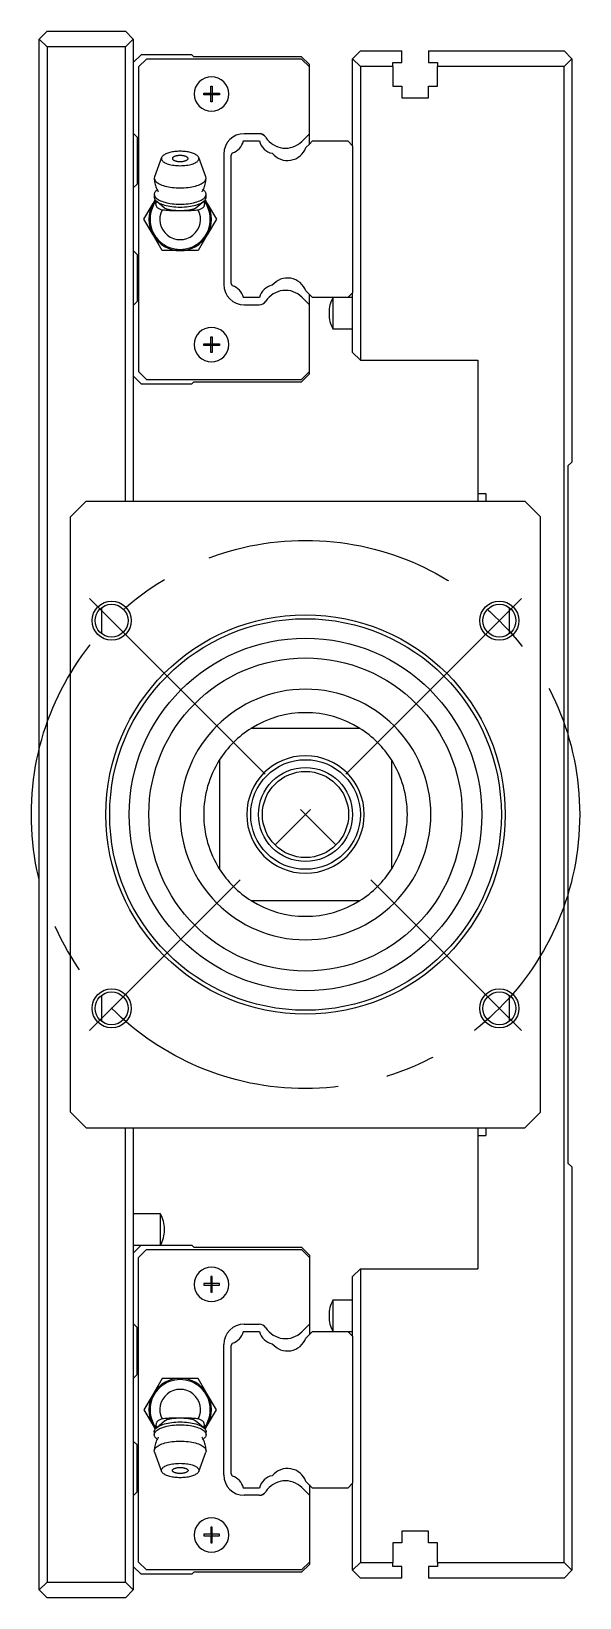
# Model space of a CAD drawing. Extents: x -8 to 924, y -350 to 120.
# Drawn here: x 853.9 to 923.9, y -100 to 100 of the extents above; entities that cross this region are included whole.
import ezdxf

# ---------------------------------------------------------------- set-up
doc = ezdxf.new("R2010")
doc.units = 0
doc.linetypes.add('CENTER', pattern=[50.8, 31.75, -6.35, 6.35, -6.35])
doc.layers.get('0').update_dxf_attribs({"linetype": 'CONTINUOUS'})
doc.layers.add('CENTER', color=1, linetype='CENTER')

msp = doc.modelspace()

# ---------------------------------------------------------------- linework, layer by layer
at = {"color": 7, "linetype": 'CONTINUOUS'}
for p, q in [((855.9, 100), (854.9, 99)), ((855.9, 100), (865.9, 100)), ((866.9, 99), (865.9, 100)), ((854.9, 99), (855.9, 98)), ((854.9, -99), (854.9, 99)), ((865.9, 98), (855.9, 98)), ((855.9, 98), (855.9, -98)), ((865.9, 98), (866.9, 99)), ((865.9, 40), (865.9, 98)), ((866.9, 99), (866.9, 40)), ((867.9, 97), (866.9, 96)), ((868.6, 96.45), (867.6, 95.45)), ((874.4, 97), (867.9, 97)), ((888.4, 96.45), (868.6, 96.45)), ((874.65, 96.75), (874.4, 97)), ((888.4, 96.75), (874.65, 96.75)), ((889.4, 95.75), (888.4, 96.75)), ((889.4, 95.45), (888.4, 96.45)), ((894.9, 96.5), (895.9, 97.5)), ((894.9, 85.4), (894.9, 96.5)), ((895.9, 95.5), (894.9, 96.5)), ((895.9, 97.5), (901.2, 97.5)), ((900.05, 96), (901.2, 96)), ((900.05, 95.5), (900.05, 96)), ((901.2, 96), (901.2, 97.5)), ((904.6, 97.5), (921.9, 97.5)), ((904.6, 97.5), (904.6, 96)), ((904.6, 96), (905.75, 96)), ((905.75, 96), (905.75, 95.5)), ((921.9, 97.5), (922.9, 96.5)), ((922.9, 96.5), (921.9, 95.5)), ((922.9, 96.5), (922.9, 45)), ((867.6, 95.45), (867.6, 56.55)), ((889.4, 95.45), (889.4, 95.75)), ((889.4, 86.92), (889.4, 95.45)), ((900.05, 95.5), (895.9, 95.5)), ((895.9, 95.5), (895.9, 58)), ((900.05, 95.5), (900.05, 93)), ((905.75, 93), (905.75, 95.5)), ((921.9, 95.5), (905.75, 95.5)), ((921.9, -95.5), (921.9, 95.5)), ((875.9, 92.1), (876.8, 92.1)), ((875.9, 91.9), (875.9, 92.1)), ((876.8, 92.1), (876.8, 93)), ((876.8, 93), (877, 93)), ((876.8, 92.1), (876.9, 92)), ((877, 92.1), (876.9, 92)), ((877, 93), (877, 92.1)), ((877, 92.1), (877.9, 92.1)), ((877.9, 92.1), (877.9, 91.9)), ((900.05, 93), (901.2, 93)), ((901.2, 93), (901.2, 91.5)), ((904.6, 93), (905.75, 93)), ((904.6, 91.5), (904.6, 93)), ((876.8, 91.9), (875.9, 91.9)), ((876.8, 91.9), (876.9, 92)), ((876.8, 91), (876.8, 91.9)), ((877, 91), (876.8, 91)), ((877, 91.9), (876.9, 92)), ((877.9, 91.9), (877, 91.9)), ((877, 91.9), (877, 91)), ((901.2, 91.5), (904.6, 91.5)), ((866.9, 87), (867.4, 86.5)), ((867.4, 86.5), (867.4, 80.5)), ((880.96, 86), (883.04, 86)), ((882.98, 86.93), (881.07, 86.93)), ((889.4, 86.92), (888.44, 85.95)), ((889.4, 85.6), (889.4, 86.92)), ((889.4, 85.6), (889.8, 86)), ((889.8, 86), (894.3, 86)), ((894.3, 86), (894.9, 85.4)), ((870.59, 84.02), (870.55, 83.95)), ((870.65, 84.08), (870.59, 84.02)), ((870.71, 84.14), (870.65, 84.08)), ((870.79, 84.2), (870.71, 84.14)), ((870.88, 84.25), (870.79, 84.2)), ((870.97, 84.31), (870.88, 84.25)), ((871.08, 84.36), (870.97, 84.31)), ((871.2, 84.41), (871.08, 84.36)), ((871.32, 84.45), (871.2, 84.41)), ((871.46, 84.49), (871.32, 84.45)), ((871.6, 84.53), (871.46, 84.49)), ((871.75, 84.57), (871.6, 84.53)), ((871.9, 84.6), (871.75, 84.57)), ((872.06, 84.62), (871.9, 84.6)), ((872.22, 84.64), (872.06, 84.62)), ((872.13, 84.01), (872.08, 83.98)), ((872.19, 84.03), (872.13, 84.01)), ((872.26, 84.05), (872.19, 84.03)), ((872.39, 84.66), (872.22, 84.64)), ((872.33, 84.07), (872.26, 84.05)), ((872.4, 84.09), (872.33, 84.07)), ((872.56, 84.67), (872.39, 84.66)), ((872.48, 84.11), (872.4, 84.09)), ((872.56, 84.12), (872.48, 84.11)), ((872.73, 84.68), (872.56, 84.67)), ((872.64, 84.13), (872.56, 84.12)), ((872.73, 84.14), (872.64, 84.13)), ((872.9, 84.68), (872.73, 84.68)), ((872.81, 84.14), (872.73, 84.14)), ((872.9, 84.14), (872.81, 84.14)), ((873.07, 84.68), (872.9, 84.68)), ((872.99, 84.14), (872.9, 84.14)), ((873.07, 84.14), (872.99, 84.14)), ((873.24, 84.67), (873.07, 84.68)), ((873.16, 84.13), (873.07, 84.14)), ((873.24, 84.12), (873.16, 84.13)), ((873.41, 84.66), (873.24, 84.67)), ((873.32, 84.11), (873.24, 84.12)), ((873.4, 84.09), (873.32, 84.11)), ((873.47, 84.07), (873.4, 84.09)), ((873.58, 84.64), (873.41, 84.66)), ((873.54, 84.05), (873.47, 84.07)), ((873.61, 84.03), (873.54, 84.05)), ((873.74, 84.62), (873.58, 84.64)), ((873.67, 84.01), (873.61, 84.03)), ((873.72, 83.98), (873.67, 84.01)), ((873.9, 84.6), (873.74, 84.62)), ((874.05, 84.57), (873.9, 84.6)), ((874.2, 84.53), (874.05, 84.57)), ((874.34, 84.49), (874.2, 84.53)), ((874.48, 84.45), (874.34, 84.49)), ((874.6, 84.41), (874.48, 84.45)), ((874.72, 84.36), (874.6, 84.41)), ((874.83, 84.31), (874.72, 84.36)), ((874.92, 84.25), (874.83, 84.31)), ((875.01, 84.2), (874.92, 84.25)), ((875.09, 84.14), (875.01, 84.2)), ((875.15, 84.08), (875.09, 84.14)), ((875.21, 84.02), (875.15, 84.08)), ((875.25, 83.95), (875.21, 84.02)), ((878.47, 84.33), (878.47, 67.67)), ((879.4, 84.2), (879.56, 84.48)), ((879.4, 67.8), (879.4, 84.2)), ((888.95, 85.15), (889.4, 85.6)), ((894.9, 85.4), (894.9, 66.6)), ((870.52, 83.89), (869.63, 81.44)), ((870.52, 83.89), (870.5, 83.81)), ((870.5, 83.81), (870.5, 83.73)), ((870.5, 83.73), (870.52, 83.65)), ((870.55, 83.95), (870.52, 83.89)), ((870.52, 83.65), (870.55, 83.58)), ((870.55, 83.58), (870.6, 83.5)), ((870.6, 83.5), (870.67, 83.42)), ((870.67, 83.42), (870.75, 83.35)), ((870.75, 83.35), (870.85, 83.28)), ((870.85, 83.28), (870.96, 83.22)), ((870.96, 83.22), (871.09, 83.16)), ((871.09, 83.16), (871.23, 83.1)), ((871.23, 83.1), (871.38, 83.05)), ((871.38, 83.05), (871.55, 83)), ((871.55, 83), (871.72, 82.96)), ((871.72, 82.96), (871.91, 82.92)), ((871.92, 83.83), (871.9, 83.79)), ((871.9, 83.79), (871.9, 83.76)), ((871.9, 83.76), (871.9, 83.73)), ((871.9, 83.73), (871.92, 83.69)), ((871.91, 82.92), (872.1, 82.9)), ((871.93, 83.86), (871.92, 83.83)), ((871.92, 83.69), (871.93, 83.66)), ((871.96, 83.89), (871.93, 83.86)), ((871.93, 83.66), (871.96, 83.63)), ((871.99, 83.92), (871.96, 83.89)), ((871.96, 83.63), (871.99, 83.6)), ((872.03, 83.95), (871.99, 83.92)), ((871.99, 83.6), (872.03, 83.57)), ((872.08, 83.98), (872.03, 83.95)), ((872.03, 83.57), (872.08, 83.54)), ((872.08, 83.54), (872.13, 83.51)), ((872.1, 82.9), (872.29, 82.87)), ((872.13, 83.51), (872.19, 83.49)), ((872.19, 83.49), (872.26, 83.47)), ((872.26, 83.47), (872.33, 83.45)), ((872.29, 82.87), (872.49, 82.86)), ((872.33, 83.45), (872.4, 83.43)), ((872.4, 83.43), (872.48, 83.41)), ((872.48, 83.41), (872.56, 83.4)), ((872.49, 82.86), (872.7, 82.85)), ((872.56, 83.4), (872.64, 83.39)), ((872.64, 83.39), (872.73, 83.38)), ((872.7, 82.85), (872.9, 82.84)), ((872.73, 83.38), (872.81, 83.38)), ((872.81, 83.38), (872.9, 83.38)), ((872.9, 83.38), (872.99, 83.38)), ((872.9, 82.84), (873.1, 82.85)), ((872.99, 83.38), (873.07, 83.38)), ((873.07, 83.38), (873.16, 83.39)), ((873.1, 82.85), (873.31, 82.86)), ((873.16, 83.39), (873.24, 83.4)), ((873.24, 83.4), (873.32, 83.41)), ((873.31, 82.86), (873.51, 82.87)), ((873.32, 83.41), (873.4, 83.43)), ((873.4, 83.43), (873.47, 83.45)), ((873.47, 83.45), (873.54, 83.47)), ((873.51, 82.87), (873.7, 82.9)), ((873.54, 83.47), (873.61, 83.49)), ((873.61, 83.49), (873.67, 83.51)), ((873.67, 83.51), (873.72, 83.54)), ((873.7, 82.9), (873.89, 82.92)), ((873.77, 83.95), (873.72, 83.98)), ((873.72, 83.54), (873.77, 83.57)), ((873.81, 83.92), (873.77, 83.95)), ((873.77, 83.57), (873.81, 83.6)), ((873.84, 83.89), (873.81, 83.92)), ((873.81, 83.6), (873.84, 83.63)), ((873.87, 83.86), (873.84, 83.89)), ((873.84, 83.63), (873.87, 83.66)), ((873.88, 83.83), (873.87, 83.86)), ((873.87, 83.66), (873.88, 83.69)), ((873.9, 83.79), (873.88, 83.83)), ((873.88, 83.69), (873.9, 83.73)), ((873.89, 82.92), (874.08, 82.96)), ((873.9, 83.76), (873.9, 83.79)), ((873.9, 83.73), (873.9, 83.76)), ((874.08, 82.96), (874.25, 83)), ((874.25, 83), (874.42, 83.05)), ((874.42, 83.05), (874.57, 83.1)), ((874.57, 83.1), (874.71, 83.16)), ((874.71, 83.16), (874.84, 83.22)), ((874.84, 83.22), (874.95, 83.28)), ((874.95, 83.28), (875.05, 83.35)), ((875.05, 83.35), (875.13, 83.42)), ((875.13, 83.42), (875.2, 83.5)), ((875.2, 83.5), (875.25, 83.58)), ((875.28, 83.89), (875.25, 83.95)), ((875.25, 83.58), (875.28, 83.65)), ((875.3, 83.81), (875.28, 83.89)), ((876.17, 81.44), (875.28, 83.89)), ((875.28, 83.65), (875.3, 83.73)), ((875.3, 83.73), (875.3, 83.81)), ((867.4, 80.5), (866.9, 80)), ((869.63, 81.44), (869.6, 81.27)), ((869.6, 81.27), (869.61, 81.17)), ((869.6, 81.27), (869.6, 81.26)), ((869.6, 81.26), (869.6, 81.09)), ((869.6, 81.09), (869.62, 80.93)), ((869.61, 81.17), (869.64, 81.07)), ((869.62, 80.93), (869.64, 80.77)), ((869.64, 81.07), (869.69, 80.97)), ((869.64, 80.77), (869.67, 80.61)), ((869.67, 80.61), (869.7, 80.45)), ((869.69, 80.97), (869.76, 80.88)), ((869.7, 80.45), (869.75, 80.3)), ((869.75, 80.3), (869.8, 80.14)), ((869.76, 80.88), (869.85, 80.78)), ((869.8, 80.14), (869.85, 80)), ((869.85, 80.78), (869.96, 80.69)), ((869.96, 80.69), (870.09, 80.61)), ((870.09, 80.61), (870.23, 80.52)), ((870.23, 80.52), (870.39, 80.45)), ((870.39, 80.45), (870.57, 80.37)), ((870.57, 80.37), (870.76, 80.31)), ((870.76, 80.31), (870.96, 80.24)), ((870.96, 80.24), (871.18, 80.19)), ((871.18, 80.19), (871.4, 80.14)), ((871.4, 80.14), (871.64, 80.1)), ((871.64, 80.1), (871.88, 80.07)), ((871.88, 80.07), (872.13, 80.04)), ((872.13, 80.04), (872.38, 80.02)), ((872.38, 80.02), (872.64, 80.01)), ((872.64, 80.01), (872.9, 80)), ((872.9, 80), (873.16, 80.01)), ((873.16, 80.01), (873.42, 80.02)), ((873.42, 80.02), (873.67, 80.04)), ((873.67, 80.04), (873.92, 80.07)), ((873.92, 80.07), (874.16, 80.1)), ((874.16, 80.1), (874.4, 80.14)), ((874.4, 80.14), (874.62, 80.19)), ((874.62, 80.19), (874.84, 80.24)), ((874.84, 80.24), (875.04, 80.31)), ((875.04, 80.31), (875.23, 80.37)), ((875.23, 80.37), (875.41, 80.45)), ((875.41, 80.45), (875.57, 80.52)), ((875.57, 80.52), (875.71, 80.61)), ((875.71, 80.61), (875.84, 80.69)), ((875.84, 80.69), (875.95, 80.78)), ((875.88, 79.85), (875.95, 80.01)), ((875.95, 80.78), (876.04, 80.88)), ((875.95, 80.01), (876.01, 80.17)), ((876.01, 80.17), (876.06, 80.33)), ((876.04, 80.88), (876.11, 80.97)), ((876.06, 80.33), (876.11, 80.49)), ((876.11, 80.97), (876.16, 81.07)), ((876.11, 80.49), (876.14, 80.65)), ((876.14, 80.65), (876.17, 80.82)), ((876.16, 81.07), (876.19, 81.17)), ((876.2, 81.27), (876.17, 81.44)), ((876.17, 80.82), (876.19, 80.98)), ((876.19, 81.17), (876.2, 81.27)), ((876.19, 80.98), (876.2, 81.15)), ((876.2, 81.15), (876.2, 81.27)), ((869.44, 78), (869.72, 78.49)), ((869.62, 79.33), (869.6, 79.26)), ((869.6, 79.26), (869.6, 79.19)), ((869.6, 79.19), (869.61, 79.09)), ((869.6, 79.19), (869.6, 78.82)), ((869.6, 78.82), (869.6, 78.75)), ((869.6, 78.75), (869.62, 78.69)), ((869.61, 79.09), (869.64, 78.99)), ((869.64, 79.39), (869.62, 79.33)), ((869.62, 78.69), (869.64, 78.62)), ((869.67, 79.46), (869.64, 79.39)), ((869.64, 78.99), (869.69, 78.9)), ((869.64, 78.62), (869.67, 78.55)), ((869.72, 79.52), (869.67, 79.46)), ((869.67, 78.55), (869.72, 78.49)), ((869.69, 78.9), (869.76, 78.8)), ((869.77, 79.59), (869.72, 79.52)), ((869.72, 78.49), (869.77, 78.42)), ((869.76, 78.8), (869.85, 78.71)), ((869.83, 79.65), (869.77, 79.59)), ((869.77, 78.42), (869.83, 78.36)), ((869.81, 77.98), (869.82, 78.05)), ((869.82, 78.05), (869.84, 78.12)), ((869.9, 79.71), (869.83, 79.65)), ((869.83, 78.36), (869.9, 78.3)), ((869.84, 78.12), (869.86, 78.2)), ((869.85, 80), (869.92, 79.85)), ((869.85, 78.71), (869.96, 78.62)), ((869.86, 78.2), (869.89, 78.27)), ((869.89, 78.27), (869.9, 78.29)), ((869.96, 79.77), (869.9, 79.71)), ((869.9, 78.3), (870.02, 78.21)), ((869.9, 78.3), (870.89, 77.46)), ((869.92, 79.85), (869.99, 79.71)), ((869.96, 78.62), (870.09, 78.53)), ((869.99, 79.71), (870.07, 79.57)), ((870.02, 78.21), (870.16, 78.12)), ((870.07, 79.57), (870.1, 79.51)), ((870.09, 78.53), (870.23, 78.45)), ((870.16, 78.12), (870.32, 78.03)), ((870.23, 78.45), (870.39, 78.37)), ((870.32, 78.03), (870.49, 77.96)), ((870.39, 78.37), (870.57, 78.3)), ((870.57, 78.3), (870.76, 78.23)), ((870.76, 78.23), (870.96, 78.17)), ((870.96, 78.17), (871.18, 78.11)), ((871.18, 78.11), (871.4, 78.07)), ((871.4, 78.07), (871.64, 78.02)), ((871.64, 78.02), (871.88, 77.99)), ((873.92, 77.99), (874.16, 78.02)), ((874.16, 78.02), (874.4, 78.07)), ((874.4, 78.07), (874.62, 78.11)), ((874.62, 78.11), (874.84, 78.17)), ((874.84, 78.17), (875.04, 78.23)), ((874.91, 77.46), (875.9, 78.3)), ((875.04, 78.23), (875.23, 78.3)), ((875.23, 78.3), (875.41, 78.37)), ((875.31, 77.96), (875.48, 78.03)), ((875.41, 78.37), (875.57, 78.45)), ((875.48, 78.03), (875.64, 78.12)), ((875.57, 78.45), (875.71, 78.53)), ((875.64, 78.12), (875.78, 78.21)), ((875.7, 79.52), (875.72, 79.55)), ((875.71, 78.53), (875.84, 78.62)), ((875.72, 79.55), (875.8, 79.7)), ((875.78, 78.21), (875.9, 78.3)), ((875.8, 79.7), (875.88, 79.85)), ((875.9, 79.71), (875.84, 79.77)), ((875.84, 78.62), (875.95, 78.71)), ((875.97, 79.65), (875.9, 79.71)), ((875.9, 78.3), (875.97, 78.36)), ((875.9, 78.29), (875.91, 78.27)), ((875.91, 78.27), (875.94, 78.2)), ((875.94, 78.2), (875.96, 78.12)), ((875.95, 78.71), (876.04, 78.8)), ((875.96, 78.12), (875.98, 78.05)), ((876.03, 79.59), (875.97, 79.65)), ((875.97, 78.36), (876.03, 78.42)), ((875.98, 78.05), (875.99, 77.98)), ((876.08, 79.52), (876.03, 79.59)), ((876.03, 78.42), (876.08, 78.49)), ((876.04, 78.8), (876.11, 78.9)), ((876.13, 79.46), (876.08, 79.52)), ((876.08, 78.49), (876.13, 78.55)), ((876.08, 78.49), (876.36, 78)), ((876.11, 78.9), (876.16, 78.99)), ((876.16, 79.39), (876.13, 79.46)), ((876.13, 78.55), (876.16, 78.62)), ((876.18, 79.33), (876.16, 79.39)), ((876.16, 78.99), (876.19, 79.09)), ((876.16, 78.62), (876.18, 78.69)), ((876.2, 79.26), (876.18, 79.33)), ((876.18, 78.69), (876.2, 78.75)), ((876.19, 79.09), (876.2, 79.19)), ((876.2, 79.19), (876.2, 79.26)), ((876.2, 78.82), (876.2, 79.19)), ((876.2, 78.75), (876.2, 78.82)), ((868.28, 76), (869.44, 78)), ((869.81, 77.91), (869.81, 77.98)), ((869.82, 77.84), (869.81, 77.91)), ((869.83, 77.78), (869.82, 77.84)), ((869.84, 77.72), (869.83, 77.78)), ((869.87, 77.66), (869.84, 77.72)), ((869.9, 77.61), (869.87, 77.66)), ((869.93, 77.55), (869.9, 77.61)), ((869.98, 77.5), (869.93, 77.55)), ((870.02, 77.46), (869.98, 77.5)), ((870.08, 77.41), (870.02, 77.46)), ((870.14, 77.36), (870.08, 77.41)), ((870.22, 77.32), (870.14, 77.36)), ((870.3, 77.28), (870.22, 77.32)), ((870.39, 77.24), (870.3, 77.28)), ((870.49, 77.21), (870.39, 77.24)), ((870.49, 77.96), (870.69, 77.88)), ((870.58, 77.18), (870.49, 77.21)), ((870.74, 77.16), (870.58, 77.18)), ((870.69, 77.88), (870.89, 77.82)), ((870.9, 77.15), (870.74, 77.16)), ((870.89, 77.82), (871.11, 77.76)), ((870.9, 77.46), (870.89, 77.46)), ((870.94, 77.42), (870.9, 77.46)), ((871.05, 77.13), (870.9, 77.15)), ((871, 77.39), (870.94, 77.42)), ((871.06, 77.35), (871, 77.39)), ((871.21, 77.12), (871.05, 77.13)), ((871.12, 77.32), (871.06, 77.35)), ((871.11, 77.76), (871.35, 77.71)), ((871.18, 77.3), (871.12, 77.32)), ((871.26, 77.27), (871.18, 77.3)), ((871.38, 77.11), (871.21, 77.12)), ((871.33, 77.25), (871.26, 77.27)), ((871.41, 77.23), (871.33, 77.25)), ((871.35, 77.71), (871.59, 77.66)), ((871.54, 77.1), (871.38, 77.11)), ((871.49, 77.21), (871.41, 77.23)), ((871.58, 77.19), (871.49, 77.21)), ((871.69, 77.09), (871.54, 77.1)), ((871.65, 77.18), (871.58, 77.19)), ((871.59, 77.66), (871.84, 77.63)), ((871.73, 77.16), (871.65, 77.18)), ((871.87, 77.09), (871.69, 77.09)), ((871.81, 77.15), (871.73, 77.16)), ((871.89, 77.14), (871.81, 77.15)), ((871.84, 77.63), (872.1, 77.6)), ((872.05, 77.08), (871.87, 77.09)), ((871.88, 77.99), (872.13, 77.96)), ((871.98, 77.13), (871.89, 77.14)), ((872.06, 77.13), (871.98, 77.13)), ((872.21, 77.08), (872.05, 77.08)), ((872.15, 77.12), (872.06, 77.13)), ((872.1, 77.6), (872.36, 77.58)), ((872.13, 77.96), (872.38, 77.94)), ((872.24, 77.11), (872.15, 77.12)), ((872.38, 77.08), (872.21, 77.08)), ((872.33, 77.11), (872.24, 77.11)), ((872.43, 77.1), (872.33, 77.11)), ((872.36, 77.58), (872.63, 77.56)), ((872.38, 77.94), (872.64, 77.93)), ((872.55, 77.07), (872.38, 77.08)), ((872.51, 77.1), (872.43, 77.1)), ((872.58, 77.1), (872.51, 77.1)), ((872.73, 77.07), (872.55, 77.07)), ((872.66, 77.1), (872.58, 77.1)), ((872.63, 77.56), (872.9, 77.56)), ((872.64, 77.93), (872.9, 77.93)), ((872.74, 77.09), (872.66, 77.1)), ((872.9, 77.07), (872.73, 77.07)), ((872.82, 77.09), (872.74, 77.09)), ((872.9, 77.09), (872.82, 77.09)), ((872.9, 77.93), (873.16, 77.93)), ((872.9, 77.56), (873.17, 77.56)), ((872.98, 77.09), (872.9, 77.09)), ((873.1, 77.07), (872.9, 77.07)), ((873.06, 77.09), (872.98, 77.09)), ((873.14, 77.1), (873.06, 77.09)), ((873.3, 77.07), (873.1, 77.07)), ((873.22, 77.1), (873.14, 77.1)), ((873.16, 77.93), (873.42, 77.94)), ((873.17, 77.56), (873.44, 77.58)), ((873.29, 77.1), (873.22, 77.1)), ((873.37, 77.1), (873.29, 77.1)), ((873.51, 77.08), (873.3, 77.07)), ((873.47, 77.11), (873.37, 77.1)), ((873.42, 77.94), (873.67, 77.96)), ((873.44, 77.58), (873.7, 77.6)), ((873.56, 77.11), (873.47, 77.11)), ((873.7, 77.08), (873.51, 77.08)), ((873.65, 77.12), (873.56, 77.11)), ((873.74, 77.13), (873.65, 77.12)), ((873.67, 77.96), (873.92, 77.99)), ((873.7, 77.6), (873.96, 77.63)), ((873.9, 77.09), (873.7, 77.08)), ((873.82, 77.13), (873.74, 77.13)), ((873.91, 77.14), (873.82, 77.13)), ((874.11, 77.09), (873.9, 77.09)), ((873.99, 77.15), (873.91, 77.14)), ((873.96, 77.63), (874.21, 77.66)), ((874.07, 77.16), (873.99, 77.15)), ((874.15, 77.18), (874.07, 77.16)), ((874.29, 77.1), (874.11, 77.09)), ((874.22, 77.19), (874.15, 77.18)), ((874.21, 77.66), (874.45, 77.71)), ((874.31, 77.21), (874.22, 77.19)), ((874.48, 77.11), (874.29, 77.1)), ((874.39, 77.23), (874.31, 77.21)), ((874.47, 77.25), (874.39, 77.23)), ((874.45, 77.71), (874.69, 77.76)), ((874.54, 77.27), (874.47, 77.25)), ((874.68, 77.13), (874.48, 77.11)), ((874.62, 77.3), (874.54, 77.27)), ((874.68, 77.32), (874.62, 77.3)), ((874.74, 77.35), (874.68, 77.32)), ((874.85, 77.14), (874.68, 77.13)), ((874.69, 77.76), (874.91, 77.82)), ((874.8, 77.39), (874.74, 77.35)), ((874.86, 77.42), (874.8, 77.39)), ((875.03, 77.16), (874.85, 77.14)), ((874.9, 77.46), (874.86, 77.42)), ((874.91, 77.46), (874.9, 77.46)), ((874.91, 77.82), (875.11, 77.88)), ((875.22, 77.18), (875.03, 77.16)), ((875.11, 77.88), (875.31, 77.96)), ((875.31, 77.21), (875.22, 77.18)), ((875.41, 77.24), (875.31, 77.21)), ((875.5, 77.28), (875.41, 77.24)), ((875.58, 77.32), (875.5, 77.28)), ((875.65, 77.36), (875.58, 77.32)), ((875.72, 77.41), (875.65, 77.36)), ((875.78, 77.46), (875.72, 77.41)), ((875.82, 77.5), (875.78, 77.46)), ((875.87, 77.55), (875.82, 77.5)), ((875.9, 77.61), (875.87, 77.55)), ((875.93, 77.66), (875.9, 77.61)), ((875.96, 77.72), (875.93, 77.66)), ((875.97, 77.78), (875.96, 77.72)), ((875.98, 77.84), (875.97, 77.78)), ((875.99, 77.91), (875.98, 77.84)), ((875.99, 77.98), (875.99, 77.91)), ((876.36, 78), (877.52, 76)), ((869.44, 74), (868.28, 76)), ((877.52, 76), (876.36, 74)), ((870.59, 72), (869.44, 74)), ((876.36, 74), (875.21, 72)), ((866.9, 72), (867.4, 71.5)), ((867.4, 71.5), (867.4, 65.5)), ((872.9, 72), (870.59, 72)), ((875.21, 72), (872.9, 72)), ((879.56, 67.52), (879.4, 67.8)), ((883.04, 66), (880.96, 66)), ((888.44, 66.05), (889.4, 65.08)), ((889.8, 66), (888.95, 66.85)), ((889.4, 65.08), (889.4, 66.4)), ((894.3, 66), (889.8, 66)), ((892.4, 66), (892.4, 62)), ((894.9, 66.6), (894.3, 66)), ((894.9, 66), (894.3, 66)), ((894.9, 59), (894.9, 66.6)), ((867.4, 65.5), (866.9, 65)), ((881.07, 65.07), (882.98, 65.07)), ((889.4, 56.55), (889.4, 65.08)), ((891.9, 64.06), (891.9, 63.94)), ((892.4, 62), (894.9, 62)), ((875.9, 60.1), (876.8, 60.1)), ((875.9, 59.9), (875.9, 60.1)), ((876.8, 60.1), (876.8, 61)), ((876.8, 61), (877, 61)), ((876.8, 60.1), (876.9, 60)), ((877, 60.1), (876.9, 60)), ((877, 61), (877, 60.1)), ((877, 60.1), (877.9, 60.1)), ((877.9, 60.1), (877.9, 59.9)), ((876.8, 59.9), (875.9, 59.9)), ((876.8, 59.9), (876.9, 60)), ((876.8, 59), (876.8, 59.9)), ((877, 59), (876.8, 59)), ((877, 59.9), (876.9, 60)), ((877, 59.9), (877, 59)), ((877.9, 59.9), (877, 59.9)), ((894.9, 59), (895.9, 58)), ((895.9, 58), (910.9, 58)), ((910.9, 58), (910.9, 41)), ((867.6, 56.55), (868.6, 55.55)), ((888.4, 55.55), (889.4, 56.55)), ((888.4, 55.25), (889.4, 56.25)), ((889.4, 56.25), (889.4, 56.55)), ((866.9, 56), (867.9, 55)), ((867.9, 55), (874.4, 55)), ((868.6, 55.55), (888.4, 55.55)), ((874.4, 55), (874.65, 55.25)), ((874.65, 55.25), (888.4, 55.25)), ((922.4, 44.5), (922.9, 45)), ((922.4, 44.5), (922.4, -44.5)), ((910.9, 41), (910.9, 40)), ((910.9, 41), (911.9, 41)), ((911.9, 41), (911.9, 40)), ((860.9, 40), (858.9, 38)), ((858.9, -38), (858.9, 38)), ((860.9, 40), (916.9, 40)), ((918.9, 38), (916.9, 40)), ((918.9, -38), (918.9, 38)), ((862.9, 23.06), (862.9, 26.44)), ((914.9, 26.44), (914.9, 23.06)), ((895.83, 11), (881.97, 11)), ((877.9, 6.93), (877.9, -6.93)), ((899.9, -6.93), (899.9, 6.93)), ((881.97, -11), (895.83, -11)), ((862.9, -26.44), (862.9, -23.06)), ((914.9, -23.06), (914.9, -26.44)), ((858.9, -38), (860.9, -40)), ((916.9, -40), (918.9, -38)), ((860.9, -40), (916.9, -40)), ((865.9, -98), (865.9, -40)), ((866.9, -40), (866.9, -99)), ((910.9, -40), (910.9, -41)), ((911.9, -40), (911.9, -41)), ((910.9, -41), (911.9, -41)), ((910.9, -41), (910.9, -58)), ((922.9, -45), (922.4, -44.5)), ((922.9, -45), (922.9, -96.5)), ((870.4, -51), (866.9, -51)), ((870.4, -53), (870.4, -51)), ((870.4, -55), (870.4, -53)), ((870.9, -53.06), (870.9, -52.94)), ((866.9, -55), (867.9, -55)), ((866.9, -56), (867.9, -55)), ((867.6, -56.55), (868.6, -55.55)), ((867.9, -55), (874.4, -55)), ((868.6, -55.55), (888.4, -55.55)), ((874.4, -55), (874.65, -55.25)), ((874.65, -55.25), (888.4, -55.25)), ((888.4, -55.25), (889.4, -56.25)), ((888.4, -55.55), (889.4, -56.55)), ((867.6, -95.45), (867.6, -56.55)), ((889.4, -56.25), (889.4, -56.55)), ((889.4, -56.55), (889.4, -65.08)), ((895.9, -58), (894.9, -59)), ((895.9, -58), (910.9, -58)), ((895.9, -58), (895.9, -95.5)), ((876.8, -59.9), (875.9, -59.9)), ((875.9, -59.9), (875.9, -60.1)), ((876.8, -59), (876.8, -59.9)), ((877, -59), (876.8, -59)), ((876.8, -59.9), (876.9, -60)), ((876.8, -60.1), (876.9, -60)), ((877, -59.9), (876.9, -60)), ((877, -60.1), (876.9, -60)), ((877, -59.9), (877, -59)), ((877.9, -59.9), (877, -59.9)), ((877.9, -60.1), (877.9, -59.9)), ((894.9, -66.6), (894.9, -59)), ((875.9, -60.1), (876.8, -60.1)), ((876.8, -60.1), (876.8, -61)), ((876.8, -61), (877, -61)), ((877, -60.1), (877.9, -60.1)), ((877, -61), (877, -60.1)), ((894.9, -62), (892.4, -62)), ((892.4, -62), (892.4, -66)), ((891.9, -63.94), (891.9, -64.06)), ((867.4, -65.5), (866.9, -65)), ((867.4, -71.5), (867.4, -65.5)), ((880.96, -66), (883.04, -66)), ((881.07, -65.07), (882.98, -65.07)), ((888.44, -66.05), (889.4, -65.08)), ((889.4, -65.08), (889.4, -66.4)), ((889.4, -66.4), (889.8, -66)), ((889.8, -66), (894.3, -66)), ((894.3, -66), (894.9, -66)), ((894.3, -66), (894.9, -66.6)), ((878.47, -84.33), (878.47, -67.67)), ((879.4, -67.8), (879.56, -67.52)), ((879.4, -84.2), (879.4, -67.8)), ((888.95, -66.85), (889.4, -66.4)), ((894.9, -66.6), (894.9, -85.4)), ((866.9, -72), (867.4, -71.5)), ((870.59, -72), (869.44, -74)), ((872.9, -72), (870.59, -72)), ((875.21, -72), (872.9, -72)), ((876.36, -74), (875.21, -72)), ((869.44, -74), (868.28, -76)), ((877.52, -76), (876.36, -74)), ((868.28, -76), (869.44, -78)), ((876.36, -78), (877.52, -76)), ((869.44, -78), (869.72, -78.49)), ((869.82, -77.85), (869.81, -77.91)), ((869.81, -77.91), (869.81, -77.98)), ((869.81, -77.98), (869.82, -78.05)), ((869.83, -77.78), (869.82, -77.85)), ((869.84, -77.72), (869.83, -77.78)), ((869.87, -77.66), (869.84, -77.72)), ((869.9, -77.61), (869.87, -77.66)), ((870.89, -77.46), (869.9, -78.3)), ((869.93, -77.55), (869.9, -77.61)), ((869.97, -77.5), (869.93, -77.55)), ((870.02, -77.46), (869.97, -77.5)), ((870.08, -77.41), (870.02, -77.46)), ((870.14, -77.36), (870.08, -77.41)), ((870.22, -77.32), (870.14, -77.36)), ((870.3, -77.28), (870.22, -77.32)), ((870.39, -77.24), (870.3, -77.28)), ((870.32, -78.03), (870.49, -77.96)), ((870.48, -77.21), (870.39, -77.24)), ((870.58, -77.18), (870.48, -77.21)), ((870.49, -77.96), (870.69, -77.88)), ((870.76, -77.16), (870.58, -77.18)), ((870.69, -77.88), (870.89, -77.82)), ((870.93, -77.14), (870.76, -77.16)), ((870.92, -77.44), (870.89, -77.46)), ((870.89, -77.82), (871.11, -77.76)), ((870.97, -77.4), (870.92, -77.44)), ((871.12, -77.13), (870.93, -77.14)), ((871.01, -77.38), (870.97, -77.4)), ((871.05, -77.36), (871.01, -77.38)), ((871.1, -77.33), (871.05, -77.36)), ((871.15, -77.31), (871.1, -77.33)), ((871.11, -77.76), (871.35, -77.71)), ((871.31, -77.11), (871.12, -77.13)), ((871.2, -77.29), (871.15, -77.31)), ((871.26, -77.27), (871.2, -77.29)), ((871.28, -77.26), (871.26, -77.27)), ((871.32, -77.25), (871.28, -77.26)), ((871.5, -77.1), (871.31, -77.11)), ((871.35, -77.24), (871.32, -77.25)), ((871.39, -77.23), (871.35, -77.24)), ((871.35, -77.71), (871.59, -77.66)), ((871.43, -77.22), (871.39, -77.23)), ((871.47, -77.21), (871.43, -77.22)), ((871.52, -77.2), (871.47, -77.21)), ((871.69, -77.09), (871.5, -77.1)), ((871.58, -77.19), (871.52, -77.2)), ((871.66, -77.17), (871.58, -77.19)), ((871.59, -77.66), (871.84, -77.63)), ((871.64, -78.02), (871.88, -77.99)), ((871.74, -77.16), (871.66, -77.17)), ((871.89, -77.09), (871.69, -77.09)), ((871.81, -77.15), (871.74, -77.16)), ((871.87, -77.14), (871.81, -77.15)), ((871.84, -77.63), (872.1, -77.6)), ((871.93, -77.14), (871.87, -77.14)), ((871.88, -77.99), (872.13, -77.96)), ((872.09, -77.08), (871.89, -77.09)), ((871.98, -77.13), (871.93, -77.14)), ((872.05, -77.13), (871.98, -77.13)), ((872.13, -77.12), (872.05, -77.13)), ((872.29, -77.08), (872.09, -77.08)), ((872.1, -77.6), (872.36, -77.58)), ((872.21, -77.11), (872.13, -77.12)), ((872.13, -77.96), (872.38, -77.94)), ((872.28, -77.11), (872.21, -77.11)), ((872.36, -77.11), (872.28, -77.11)), ((872.49, -77.07), (872.29, -77.08)), ((872.43, -77.1), (872.36, -77.11)), ((872.36, -77.58), (872.63, -77.56)), ((872.38, -77.94), (872.64, -77.93)), ((872.51, -77.1), (872.43, -77.1)), ((872.7, -77.07), (872.49, -77.07)), ((872.59, -77.1), (872.51, -77.1)), ((872.66, -77.1), (872.59, -77.1)), ((872.63, -77.56), (872.9, -77.56)), ((872.64, -77.93), (872.9, -77.93)), ((872.74, -77.09), (872.66, -77.1)), ((872.9, -77.07), (872.7, -77.07)), ((872.82, -77.09), (872.74, -77.09)), ((872.9, -77.09), (872.82, -77.09)), ((873.1, -77.07), (872.9, -77.07)), ((872.98, -77.09), (872.9, -77.09)), ((872.9, -77.56), (873.17, -77.56)), ((872.9, -77.93), (873.16, -77.93)), ((873.06, -77.09), (872.98, -77.09)), ((873.14, -77.1), (873.06, -77.09)), ((873.31, -77.07), (873.1, -77.07)), ((873.21, -77.1), (873.14, -77.1)), ((873.16, -77.93), (873.42, -77.94)), ((873.17, -77.56), (873.44, -77.58)), ((873.29, -77.1), (873.21, -77.1)), ((873.37, -77.1), (873.29, -77.1)), ((873.51, -77.08), (873.31, -77.07)), ((873.43, -77.11), (873.37, -77.1)), ((873.42, -77.94), (873.67, -77.96)), ((873.48, -77.11), (873.43, -77.11)), ((873.44, -77.58), (873.7, -77.6)), ((873.54, -77.11), (873.48, -77.11)), ((873.71, -77.08), (873.51, -77.08)), ((873.59, -77.11), (873.54, -77.11)), ((873.65, -77.12), (873.59, -77.11)), ((873.71, -77.12), (873.65, -77.12)), ((873.67, -77.96), (873.92, -77.99)), ((873.7, -77.6), (873.96, -77.63)), ((873.91, -77.09), (873.71, -77.08)), ((873.77, -77.13), (873.71, -77.12)), ((873.82, -77.13), (873.77, -77.13)), ((873.87, -77.14), (873.82, -77.13)), ((873.91, -77.14), (873.87, -77.14)), ((874.11, -77.09), (873.91, -77.09)), ((873.97, -77.15), (873.91, -77.14)), ((873.92, -77.99), (874.16, -78.02)), ((873.96, -77.63), (874.21, -77.66)), ((874.02, -77.16), (873.97, -77.15)), ((874.09, -77.17), (874.02, -77.16)), ((874.15, -77.18), (874.09, -77.17)), ((874.3, -77.1), (874.11, -77.09)), ((874.22, -77.19), (874.15, -77.18)), ((874.21, -77.66), (874.45, -77.71)), ((874.31, -77.21), (874.22, -77.19)), ((874.49, -77.11), (874.3, -77.1)), ((874.38, -77.22), (874.31, -77.21)), ((874.44, -77.24), (874.38, -77.22)), ((874.5, -77.26), (874.44, -77.24)), ((874.45, -77.71), (874.69, -77.76)), ((874.68, -77.13), (874.49, -77.11)), ((874.54, -77.27), (874.5, -77.26)), ((874.61, -77.29), (874.54, -77.27)), ((874.67, -77.32), (874.61, -77.29)), ((874.73, -77.34), (874.67, -77.32)), ((874.86, -77.14), (874.68, -77.13)), ((874.69, -77.76), (874.91, -77.82)), ((874.78, -77.37), (874.73, -77.34)), ((874.83, -77.4), (874.78, -77.37)), ((874.87, -77.43), (874.83, -77.4)), ((875.04, -77.16), (874.86, -77.14)), ((874.91, -77.46), (874.87, -77.43)), ((875.9, -78.3), (874.91, -77.46)), ((874.91, -77.82), (875.11, -77.88)), ((875.22, -77.18), (875.04, -77.16)), ((875.11, -77.88), (875.31, -77.96)), ((875.32, -77.21), (875.22, -77.18)), ((875.31, -77.96), (875.48, -78.03)), ((875.41, -77.24), (875.32, -77.21)), ((875.5, -77.28), (875.41, -77.24)), ((875.58, -77.32), (875.5, -77.28)), ((875.66, -77.36), (875.58, -77.32)), ((875.72, -77.41), (875.66, -77.36)), ((875.78, -77.46), (875.72, -77.41)), ((875.82, -77.5), (875.78, -77.46)), ((875.87, -77.55), (875.82, -77.5)), ((875.9, -77.61), (875.87, -77.55)), ((875.93, -77.66), (875.9, -77.61)), ((875.96, -77.72), (875.93, -77.66)), ((875.97, -77.78), (875.96, -77.72)), ((875.98, -77.84), (875.97, -77.78)), ((875.99, -77.91), (875.98, -77.84)), ((875.98, -78.05), (875.99, -77.98)), ((875.99, -77.98), (875.99, -77.91)), ((876.08, -78.49), (876.36, -78)), ((867.4, -80.5), (866.9, -80)), ((869.6, -78.75), (869.62, -78.69)), ((869.6, -78.82), (869.6, -78.75)), ((869.6, -78.82), (869.6, -79.19)), ((869.6, -79.19), (869.61, -79.09)), ((869.6, -79.26), (869.6, -79.19)), ((869.62, -79.33), (869.6, -79.26)), ((869.61, -79.09), (869.64, -78.99)), ((869.62, -78.69), (869.64, -78.62)), ((869.64, -79.39), (869.62, -79.33)), ((869.64, -78.62), (869.67, -78.55)), ((869.64, -78.99), (869.69, -78.9)), ((869.67, -79.46), (869.64, -79.39)), ((869.67, -78.55), (869.72, -78.49)), ((869.72, -79.52), (869.67, -79.46)), ((869.69, -78.9), (869.76, -78.8)), ((869.72, -78.49), (869.77, -78.42)), ((869.77, -79.59), (869.72, -79.52)), ((869.76, -78.8), (869.85, -78.71)), ((869.77, -78.42), (869.83, -78.36)), ((869.83, -79.65), (869.77, -79.59)), ((869.82, -78.05), (869.84, -78.12)), ((869.83, -78.36), (869.9, -78.3)), ((869.9, -79.71), (869.83, -79.65)), ((869.84, -78.12), (869.86, -78.2)), ((869.85, -78.71), (869.96, -78.62)), ((869.92, -79.85), (869.85, -80.01)), ((869.86, -78.2), (869.89, -78.27)), ((869.89, -78.27), (869.9, -78.29)), ((869.9, -78.3), (870.02, -78.21)), ((869.9, -79.71), (869.96, -79.77)), ((870, -79.7), (869.92, -79.85)), ((869.96, -78.62), (870.09, -78.53)), ((870.08, -79.55), (870, -79.7)), ((870.02, -78.21), (870.16, -78.12)), ((870.1, -79.52), (870.08, -79.55)), ((870.09, -78.53), (870.23, -78.45)), ((870.16, -78.12), (870.32, -78.03)), ((870.23, -78.45), (870.39, -78.37)), ((870.39, -78.37), (870.57, -78.3)), ((870.57, -78.3), (870.76, -78.23)), ((870.76, -78.23), (870.96, -78.17)), ((870.96, -78.17), (871.18, -78.11)), ((871.18, -78.11), (871.4, -78.07)), ((871.4, -78.07), (871.64, -78.02)), ((874.16, -78.02), (874.4, -78.07)), ((874.4, -78.07), (874.62, -78.11)), ((874.62, -78.11), (874.84, -78.17)), ((874.84, -78.17), (875.04, -78.23)), ((875.04, -78.23), (875.23, -78.3)), ((875.23, -78.3), (875.41, -78.37)), ((875.41, -78.37), (875.57, -78.45)), ((875.48, -78.03), (875.64, -78.12)), ((875.57, -78.45), (875.71, -78.53)), ((875.64, -78.12), (875.78, -78.21)), ((875.73, -79.57), (875.7, -79.51)), ((875.71, -78.53), (875.84, -78.62)), ((875.81, -79.71), (875.73, -79.57)), ((875.78, -78.21), (875.9, -78.3)), ((875.88, -79.85), (875.81, -79.71)), ((875.84, -78.62), (875.95, -78.71)), ((875.84, -79.77), (875.9, -79.71)), ((875.95, -80), (875.88, -79.85)), ((875.9, -78.29), (875.91, -78.27)), ((875.9, -78.3), (875.97, -78.36)), ((875.97, -79.65), (875.9, -79.71)), ((875.91, -78.27), (875.94, -78.2)), ((875.94, -78.2), (875.96, -78.12)), ((875.95, -78.71), (876.04, -78.8)), ((876, -80.14), (875.95, -80)), ((875.96, -78.12), (875.98, -78.05)), ((875.97, -78.36), (876.03, -78.42)), ((876.03, -79.59), (875.97, -79.65)), ((876.03, -78.42), (876.08, -78.49)), ((876.08, -79.52), (876.03, -79.59)), ((876.04, -78.8), (876.11, -78.9)), ((876.08, -78.49), (876.13, -78.55)), ((876.13, -79.46), (876.08, -79.52)), ((876.11, -78.9), (876.16, -78.99)), ((876.13, -78.55), (876.16, -78.62)), ((876.16, -79.39), (876.13, -79.46)), ((876.16, -78.62), (876.18, -78.69)), ((876.16, -78.99), (876.19, -79.09)), ((876.18, -79.33), (876.16, -79.39)), ((876.18, -78.69), (876.2, -78.75)), ((876.2, -79.26), (876.18, -79.33)), ((876.19, -79.09), (876.2, -79.19)), ((876.2, -78.75), (876.2, -78.82)), ((876.2, -79.19), (876.2, -78.82)), ((876.2, -79.19), (876.2, -79.26)), ((867.4, -86.5), (867.4, -80.5)), ((869.61, -80.98), (869.6, -81.15)), ((869.6, -81.15), (869.6, -81.27)), ((869.6, -81.27), (869.61, -81.17)), ((869.63, -81.44), (869.6, -81.27)), ((869.63, -80.82), (869.61, -80.98)), ((869.61, -81.17), (869.64, -81.07)), ((869.66, -80.65), (869.63, -80.82)), ((869.63, -81.44), (870.52, -83.89)), ((869.64, -81.07), (869.69, -80.97)), ((869.69, -80.49), (869.66, -80.65)), ((869.74, -80.33), (869.69, -80.49)), ((869.69, -80.97), (869.76, -80.88)), ((869.79, -80.17), (869.74, -80.33)), ((869.76, -80.88), (869.85, -80.78)), ((869.85, -80.01), (869.79, -80.17)), ((869.85, -80.78), (869.96, -80.69)), ((869.96, -80.69), (870.09, -80.61)), ((870.09, -80.61), (870.23, -80.52)), ((870.23, -80.52), (870.39, -80.45)), ((870.39, -80.45), (870.57, -80.37)), ((870.57, -80.37), (870.76, -80.31)), ((870.76, -80.31), (870.96, -80.24)), ((870.96, -80.24), (871.18, -80.19)), ((871.18, -80.19), (871.4, -80.14)), ((871.4, -80.14), (871.64, -80.1)), ((871.64, -80.1), (871.88, -80.07)), ((871.88, -80.07), (872.13, -80.04)), ((872.13, -80.04), (872.38, -80.02)), ((872.38, -80.02), (872.64, -80.01)), ((872.64, -80.01), (872.9, -80)), ((872.9, -80), (873.16, -80.01)), ((873.16, -80.01), (873.42, -80.02)), ((873.42, -80.02), (873.67, -80.04)), ((873.67, -80.04), (873.92, -80.07)), ((873.92, -80.07), (874.16, -80.1)), ((874.16, -80.1), (874.4, -80.14)), ((874.4, -80.14), (874.62, -80.19)), ((874.62, -80.19), (874.84, -80.24)), ((874.84, -80.24), (875.04, -80.31)), ((875.04, -80.31), (875.23, -80.37)), ((875.23, -80.37), (875.41, -80.45)), ((875.28, -83.89), (876.17, -81.44)), ((875.41, -80.45), (875.57, -80.52)), ((875.57, -80.52), (875.71, -80.61)), ((875.71, -80.61), (875.84, -80.69)), ((875.84, -80.69), (875.95, -80.78)), ((875.95, -80.78), (876.04, -80.88)), ((876.05, -80.3), (876, -80.14)), ((876.04, -80.88), (876.11, -80.97)), ((876.1, -80.45), (876.05, -80.3)), ((876.13, -80.61), (876.1, -80.45)), ((876.11, -80.97), (876.16, -81.07)), ((876.16, -80.77), (876.13, -80.61)), ((876.18, -80.93), (876.16, -80.77)), ((876.16, -81.07), (876.19, -81.17)), ((876.2, -81.3), (876.17, -81.44)), ((876.2, -81.09), (876.18, -80.93)), ((876.19, -81.17), (876.2, -81.27)), ((876.2, -81.26), (876.2, -81.09)), ((876.2, -81.27), (876.2, -81.26)), ((876.2, -81.27), (876.2, -81.3)), ((870.5, -83.73), (870.52, -83.65)), ((870.5, -83.81), (870.5, -83.73)), ((870.52, -83.89), (870.5, -83.81)), ((870.52, -83.65), (870.55, -83.58)), ((870.55, -83.95), (870.52, -83.89)), ((870.55, -83.58), (870.6, -83.5)), ((870.59, -84.02), (870.55, -83.95)), ((870.6, -83.5), (870.67, -83.42)), ((870.67, -83.42), (870.75, -83.35)), ((870.75, -83.35), (870.85, -83.28)), ((870.85, -83.28), (870.96, -83.22)), ((870.96, -83.22), (871.09, -83.16)), ((871.09, -83.16), (871.23, -83.1)), ((871.23, -83.1), (871.38, -83.05)), ((871.38, -83.05), (871.55, -83)), ((871.55, -83), (871.72, -82.96)), ((871.72, -82.96), (871.91, -82.92)), ((871.9, -83.73), (871.92, -83.69)), ((871.9, -83.76), (871.9, -83.73)), ((871.9, -83.79), (871.9, -83.76)), ((871.92, -83.83), (871.9, -83.79)), ((871.91, -82.92), (872.1, -82.9)), ((871.92, -83.69), (871.93, -83.66)), ((871.93, -83.86), (871.92, -83.83)), ((871.93, -83.66), (871.96, -83.63)), ((871.96, -83.89), (871.93, -83.86)), ((871.96, -83.63), (871.99, -83.6)), ((871.99, -83.92), (871.96, -83.89)), ((871.99, -83.6), (872.03, -83.57)), ((872.03, -83.95), (871.99, -83.92)), ((872.03, -83.57), (872.08, -83.54)), ((872.08, -83.98), (872.03, -83.95)), ((872.08, -83.54), (872.13, -83.51)), ((872.13, -84.01), (872.08, -83.98)), ((872.1, -82.9), (872.29, -82.87)), ((872.13, -83.51), (872.19, -83.49)), ((872.19, -83.49), (872.26, -83.47)), ((872.26, -83.47), (872.33, -83.45)), ((872.29, -82.87), (872.49, -82.86)), ((872.33, -83.45), (872.4, -83.43)), ((872.4, -83.43), (872.48, -83.41)), ((872.48, -83.41), (872.56, -83.4)), ((872.49, -82.86), (872.7, -82.85)), ((872.56, -83.4), (872.64, -83.39)), ((872.64, -83.39), (872.73, -83.38)), ((872.7, -82.85), (872.9, -82.84)), ((872.73, -83.38), (872.81, -83.38)), ((872.81, -83.38), (872.9, -83.38)), ((872.9, -82.84), (873.1, -82.85)), ((872.9, -83.38), (872.99, -83.38)), ((872.99, -83.38), (873.07, -83.38)), ((873.07, -83.38), (873.16, -83.39)), ((873.1, -82.85), (873.31, -82.86)), ((873.16, -83.39), (873.24, -83.4)), ((873.24, -83.4), (873.32, -83.41)), ((873.31, -82.86), (873.51, -82.87)), ((873.32, -83.41), (873.4, -83.43)), ((873.4, -83.43), (873.47, -83.45)), ((873.47, -83.45), (873.54, -83.47)), ((873.51, -82.87), (873.7, -82.9)), ((873.54, -83.47), (873.61, -83.49)), ((873.61, -83.49), (873.67, -83.51)), ((873.67, -83.51), (873.72, -83.54)), ((873.72, -83.98), (873.67, -84.01)), ((873.7, -82.9), (873.89, -82.92)), ((873.72, -83.54), (873.77, -83.57)), ((873.77, -83.95), (873.72, -83.98)), ((873.77, -83.57), (873.81, -83.6)), ((873.81, -83.92), (873.77, -83.95)), ((873.81, -83.6), (873.84, -83.63)), ((873.84, -83.89), (873.81, -83.92)), ((873.84, -83.63), (873.87, -83.66)), ((873.87, -83.86), (873.84, -83.89)), ((873.87, -83.66), (873.88, -83.69)), ((873.88, -83.83), (873.87, -83.86)), ((873.88, -83.69), (873.9, -83.73)), ((873.9, -83.79), (873.88, -83.83)), ((873.89, -82.92), (874.08, -82.96)), ((873.9, -83.73), (873.9, -83.76)), ((873.9, -83.76), (873.9, -83.79)), ((874.08, -82.96), (874.25, -83)), ((874.25, -83), (874.42, -83.05)), ((874.42, -83.05), (874.57, -83.1)), ((874.57, -83.1), (874.71, -83.16)), ((874.71, -83.16), (874.84, -83.22)), ((874.84, -83.22), (874.95, -83.28)), ((874.95, -83.28), (875.05, -83.35)), ((875.05, -83.35), (875.13, -83.42)), ((875.13, -83.42), (875.2, -83.5)), ((875.2, -83.5), (875.25, -83.58)), ((875.25, -83.95), (875.21, -84.02)), ((875.25, -83.58), (875.28, -83.65)), ((875.28, -83.89), (875.25, -83.95)), ((875.28, -83.65), (875.3, -83.73)), ((875.3, -83.81), (875.28, -83.89)), ((875.3, -83.73), (875.3, -83.81)), ((870.65, -84.08), (870.59, -84.02)), ((870.71, -84.14), (870.65, -84.08)), ((870.79, -84.2), (870.71, -84.14)), ((870.88, -84.25), (870.79, -84.2)), ((870.97, -84.31), (870.88, -84.25)), ((871.08, -84.36), (870.97, -84.31)), ((871.2, -84.41), (871.08, -84.36)), ((871.32, -84.45), (871.2, -84.41)), ((871.46, -84.49), (871.32, -84.45)), ((871.6, -84.53), (871.46, -84.49)), ((871.75, -84.57), (871.6, -84.53)), ((871.9, -84.6), (871.75, -84.57)), ((872.06, -84.62), (871.9, -84.6)), ((872.22, -84.64), (872.06, -84.62)), ((872.19, -84.03), (872.13, -84.01)), ((872.26, -84.05), (872.19, -84.03)), ((872.39, -84.66), (872.22, -84.64)), ((872.33, -84.07), (872.26, -84.05)), ((872.4, -84.09), (872.33, -84.07)), ((872.56, -84.67), (872.39, -84.66)), ((872.48, -84.11), (872.4, -84.09)), ((872.56, -84.12), (872.48, -84.11)), ((872.64, -84.13), (872.56, -84.12)), ((872.73, -84.68), (872.56, -84.67)), ((872.73, -84.14), (872.64, -84.13)), ((872.81, -84.14), (872.73, -84.14)), ((872.9, -84.68), (872.73, -84.68)), ((872.9, -84.14), (872.81, -84.14)), ((872.99, -84.14), (872.9, -84.14)), ((873.07, -84.68), (872.9, -84.68)), ((873.07, -84.14), (872.99, -84.14)), ((873.16, -84.13), (873.07, -84.14)), ((873.24, -84.67), (873.07, -84.68)), ((873.24, -84.12), (873.16, -84.13)), ((873.32, -84.11), (873.24, -84.12)), ((873.41, -84.66), (873.24, -84.67)), ((873.4, -84.09), (873.32, -84.11)), ((873.47, -84.07), (873.4, -84.09)), ((873.58, -84.64), (873.41, -84.66)), ((873.54, -84.05), (873.47, -84.07)), ((873.61, -84.03), (873.54, -84.05)), ((873.74, -84.62), (873.58, -84.64)), ((873.67, -84.01), (873.61, -84.03)), ((873.9, -84.6), (873.74, -84.62)), ((874.05, -84.57), (873.9, -84.6)), ((874.2, -84.53), (874.05, -84.57)), ((874.34, -84.49), (874.2, -84.53)), ((874.48, -84.45), (874.34, -84.49)), ((874.6, -84.41), (874.48, -84.45)), ((874.72, -84.36), (874.6, -84.41)), ((874.83, -84.31), (874.72, -84.36)), ((874.92, -84.25), (874.83, -84.31)), ((875.01, -84.2), (874.92, -84.25)), ((875.09, -84.14), (875.01, -84.2)), ((875.15, -84.08), (875.09, -84.14)), ((875.21, -84.02), (875.15, -84.08)), ((879.56, -84.48), (879.4, -84.2)), ((883.04, -86), (880.96, -86)), ((889.4, -86.92), (888.44, -85.95)), ((889.8, -86), (888.95, -85.15)), ((889.4, -85.6), (889.4, -86.92)), ((894.3, -86), (889.8, -86)), ((894.9, -85.4), (894.3, -86)), ((894.9, -96.5), (894.9, -85.4)), ((866.9, -87), (867.4, -86.5)), ((882.98, -86.93), (881.07, -86.93)), ((889.4, -86.92), (889.4, -95.45)), ((876.8, -91.9), (875.9, -91.9)), ((875.9, -91.9), (875.9, -92.1)), ((876.8, -91), (876.8, -91.9)), ((877, -91), (876.8, -91)), ((876.8, -91.9), (876.9, -92)), ((876.8, -92.1), (876.9, -92)), ((877, -91.9), (876.9, -92)), ((877, -92.1), (876.9, -92)), ((877, -91.9), (877, -91)), ((877.9, -91.9), (877, -91.9)), ((877.9, -92.1), (877.9, -91.9)), ((901.2, -91.5), (901.2, -93)), ((904.6, -91.5), (901.2, -91.5)), ((904.6, -93), (904.6, -91.5)), ((875.9, -92.1), (876.8, -92.1)), ((876.8, -92.1), (876.8, -93)), ((876.8, -93), (877, -93)), ((877, -93), (877, -92.1)), ((877, -92.1), (877.9, -92.1)), ((900.05, -93), (900.05, -95.5)), ((901.2, -93), (900.05, -93)), ((905.75, -93), (904.6, -93)), ((905.75, -95.5), (905.75, -93)), ((867.9, -97), (866.9, -96)), ((868.6, -96.45), (867.6, -95.45)), ((889.4, -95.45), (888.4, -96.45)), ((889.4, -95.75), (888.4, -96.75)), ((889.4, -95.45), (889.4, -95.75)), ((894.9, -96.5), (895.9, -95.5)), ((895.9, -95.5), (900.05, -95.5)), ((900.05, -96), (900.05, -95.5)), ((901.2, -96), (900.05, -96)), ((901.2, -97.5), (901.2, -96)), ((905.75, -96), (904.6, -96)), ((904.6, -96), (904.6, -97.5)), ((905.75, -95.5), (905.75, -96)), ((905.75, -95.5), (921.9, -95.5)), ((921.9, -95.5), (922.9, -96.5)), ((855.9, -98), (854.9, -99)), ((855.9, -98), (865.9, -98)), ((866.9, -99), (865.9, -98)), ((874.4, -97), (867.9, -97)), ((888.4, -96.45), (868.6, -96.45)), ((874.65, -96.75), (874.4, -97)), ((888.4, -96.75), (874.65, -96.75)), ((895.9, -97.5), (894.9, -96.5)), ((901.2, -97.5), (895.9, -97.5)), ((921.9, -97.5), (904.6, -97.5)), ((922.9, -96.5), (921.9, -97.5)), ((854.9, -99), (855.9, -100)), ((865.9, -100), (855.9, -100)), ((865.9, -100), (866.9, -99))]:
    msp.add_line(p, q, dxfattribs=at)
at = {"color": 3, "linetype": 'CONTINUOUS'}
for centre in [(864.15, 24.75), (913.65, 24.75), (864.15, -24.75), (913.65, -24.75)]:
    msp.add_circle(centre, 2.5, dxfattribs=at)
at = {"color": 7, "linetype": 'CONTINUOUS'}
for centre, radius in [((864.15, 24.75), 2.1), ((913.65, 24.75), 2.1), ((888.9, 0), 25.5), ((888.9, 0), 25), ((888.9, 0), 22.5), ((888.9, 0), 20), ((888.9, 0), 7), ((888.9, 0), 6), ((888.9, 0), 5.5), ((864.15, -24.75), 2.1), ((913.65, -24.75), 2.1)]:
    msp.add_circle(centre, radius, dxfattribs=at)
for centre, radius, start, end in [((876.9, 92), 2.2, 0, 180), ((876.9, 92), 2.2, 180, 0), ((881.07, 84.33), 2.6, 90, 180), ((878.92, 86.48), 2.1, 287.8944, 346.7394), ((882.98, 85.93), 1, 32.3319, 90), ((882.97, 85.9), 1.03, 33.3353, 88.9965), ((885.08, 86.48), 2.1, 193.2606, 258.3703), ((886.34, 88.05), 2.97, 212.3321, 315), ((886.6, 86), 2.5, 219.0557, 340.1637), ((872.9, 76), 3.85, 142.5071, 37.4929), ((872.9, 76), 4, 142.1418, 150), ((872.9, 76), 4, 30, 37.8582), ((872.9, 76), 4, 150, 210), ((872.9, 76), 2.6, 152.9958, 27.0042), ((872.9, 76), 4, 330, 30), ((872.9, 76), 4, 210, 270), ((872.9, 76), 4, 270, 330), ((886.6, 66), 2.5, 19.8363, 140.9443), ((881.07, 67.67), 2.6, 180, 270), ((878.92, 65.52), 2.1, 13.2606, 72.1056), ((885.08, 65.52), 2.1, 101.6297, 166.7394), ((886.34, 63.95), 2.97, 44.9791, 147.6681), ((895.9, 64.06), 4, 151.0305, 180), ((882.98, 66.07), 1, 270, 327.6675), ((876.9, 60), 2.2, 0, 180), ((895.9, 63.94), 4, 180, 208.9695), ((876.9, 60), 2.2, 180, 0), ((888.9, 0), 16, 0, 180), ((888.9, 0), 16, 0, 180), ((888.9, 0), 13, 57.7958, 122.2042), ((888.9, 0), 13, 57.7958, 122.2042), ((888.9, 0), 13, 122.2042, 147.7958), ((888.9, 0), 13, 32.2042, 57.7958), ((888.9, 0), 13, 147.7958, 180), ((888.9, 0), 13, 147.7958, 180), ((888.9, 0), 7.5, 0, 180), ((888.9, 0), 13, 0, 32.2042), ((888.9, 0), 13, 0, 32.2042), ((888.9, 0), 16, 180, 0), ((888.9, 0), 16, 180, 0), ((888.9, 0), 13, 180, 212.2042), ((888.9, 0), 13, 180, 212.2042), ((888.9, 0), 7.5, 180, 0), ((888.9, 0), 13, 327.7958, 0), ((888.9, 0), 13, 327.7958, 0), ((888.9, 0), 13, 212.2042, 237.7958), ((888.9, 0), 13, 302.2042, 327.7958), ((888.9, 0), 13, 237.7958, 302.2042), ((888.9, 0), 13, 237.7958, 302.2042), ((866.9, -52.94), 4, 0, 28.9695), ((866.9, -53.06), 4, 331.0305, 0), ((876.9, -60), 2.2, 0, 180), ((876.9, -60), 2.2, 180, 0), ((895.9, -63.94), 4, 151.0305, 180), ((881.07, -67.67), 2.6, 90, 180), ((878.92, -65.52), 2.1, 287.8944, 346.7394), ((882.98, -66.07), 1, 32.3325, 90), ((885.08, -65.52), 2.1, 193.2606, 258.3703), ((886.34, -63.95), 2.97, 212.3319, 315.0209), ((895.9, -64.06), 4, 180, 208.9695), ((886.6, -66), 2.5, 219.0557, 340.1637), ((872.9, -76), 4, 90, 150), ((872.9, -76), 4, 30, 90), ((872.9, -76), 4, 150, 210), ((872.9, -76), 3.85, 322.5071, 217.4929), ((872.9, -76), 2.6, 332.9958, 207.0042), ((872.9, -76), 4, 330, 30), ((872.9, -76), 4, 210, 217.8582), ((872.9, -76), 4, 322.1418, 330), ((886.6, -86), 2.5, 19.8363, 140.9443), ((881.07, -84.33), 2.6, 180, 270), ((878.92, -86.48), 2.1, 13.2606, 72.1056), ((885.08, -86.48), 2.1, 101.6297, 166.7394), ((886.34, -88.05), 2.97, 45, 147.6679), ((882.98, -85.93), 1, 270, 327.6681), ((882.97, -85.9), 1.03, 271.0035, 326.6647), ((876.9, -92), 2.2, 0, 180), ((876.9, -92), 2.2, 180, 0)]:
    msp.add_arc(centre, radius, start, end, dxfattribs=at)
at = {"layer": 'CENTER', "color": 1, "linetype": 'CENTER'}
for p, q in [((916.48, 27.58), (861.32, -27.58)), ((861.32, 27.58), (916.48, -27.58))]:
    msp.add_line(p, q, dxfattribs=at)
msp.add_circle((888.9, 0), 35, dxfattribs=at)

doc.saveas('drawing.dxf')
